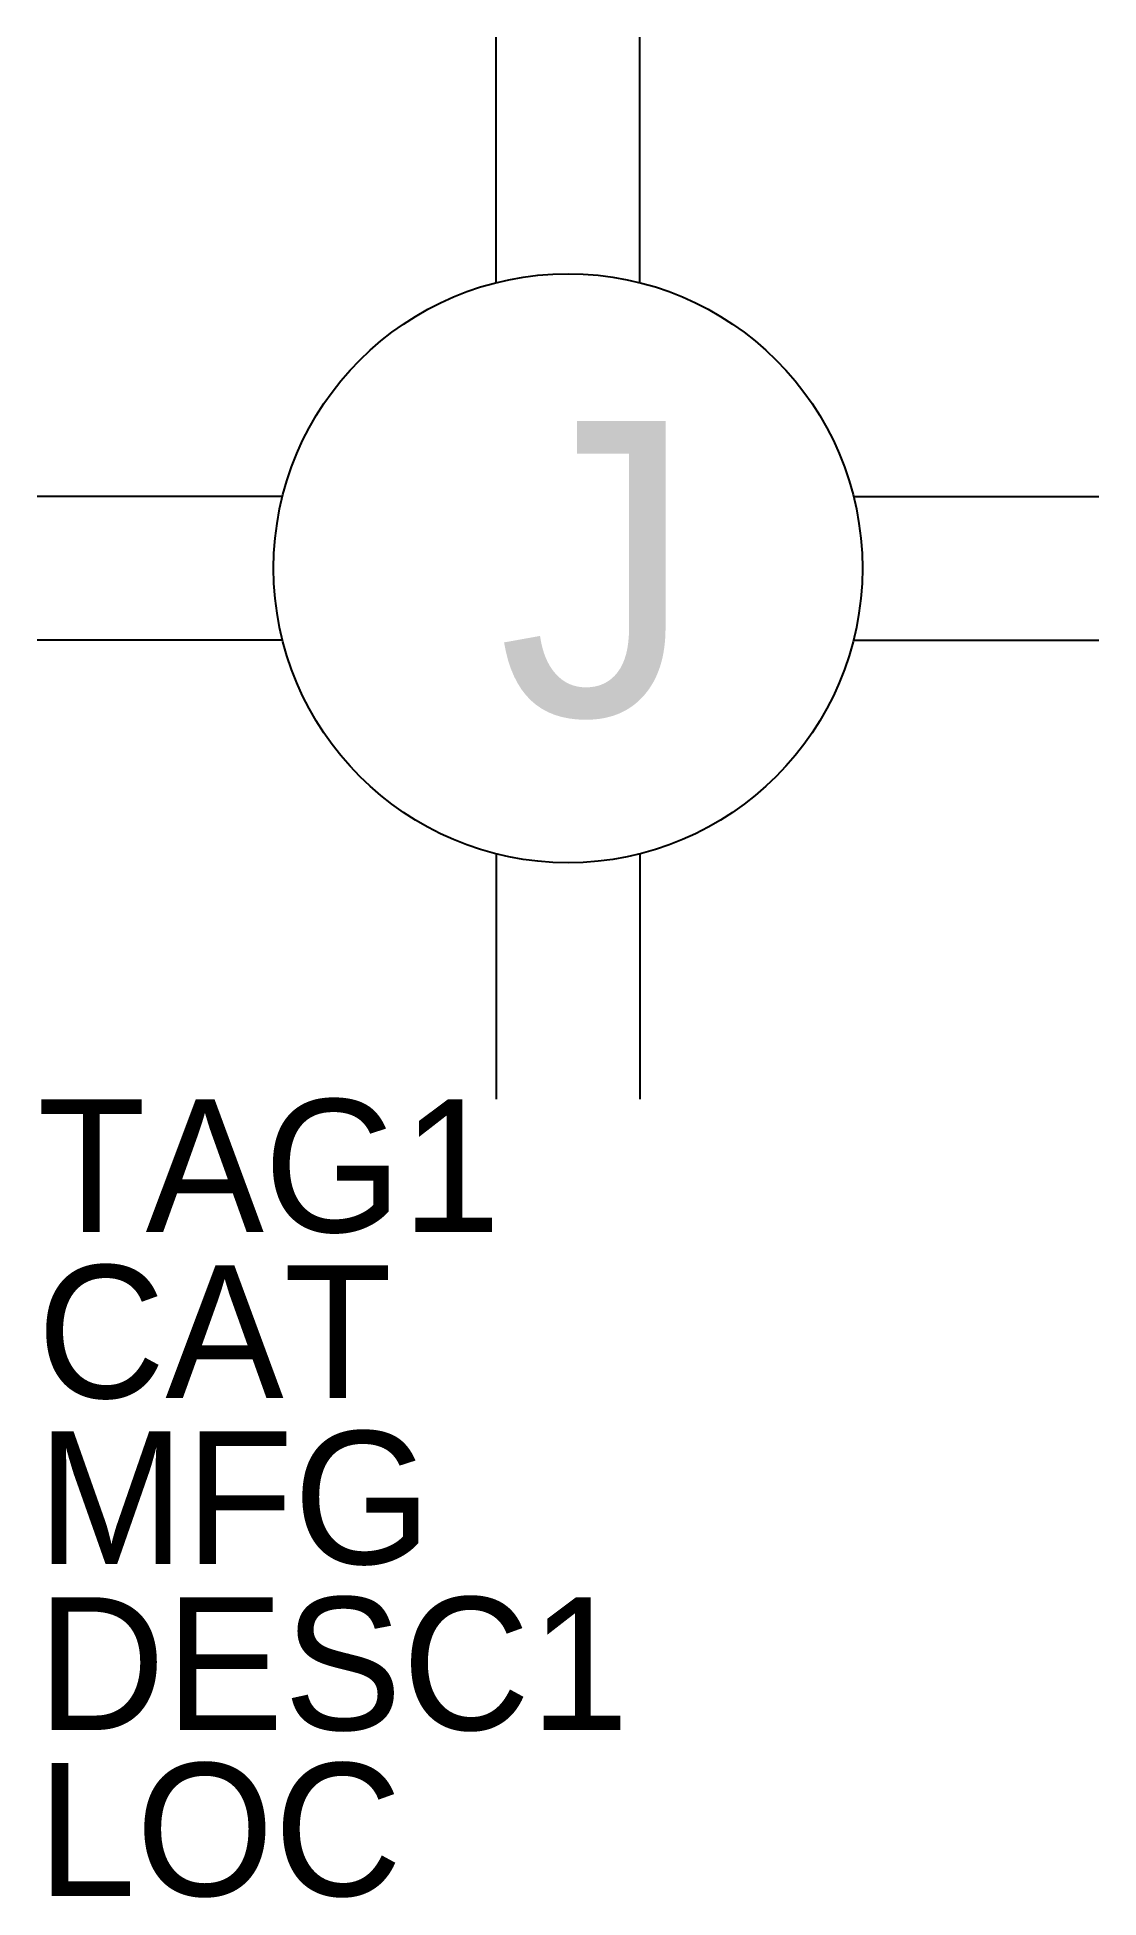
# Model space of a CAD drawing. Extents: x -0.5 to 0.5, y -1.25 to 0.5.
import ezdxf

# ---------------------------------------------------------------- set-up
doc = ezdxf.new("R2010")
doc.units = 0
doc.layers.get('0').update_dxf_attribs({"linetype": 'CONTINUOUS'})

msp = doc.modelspace()

# ---------------------------------------------------------------- linework, layer by layer
for p, q in [((-0.0677, 0.2689), (-0.0677, 0.5)), ((0.0677, 0.2689), (0.0677, 0.5)), ((-0.2689, 0.0677), (-0.5, 0.0677)), ((0.2689, 0.0677), (0.5, 0.0677)), ((-0.2689, -0.0677), (-0.5, -0.0677)), ((0.2689, -0.0677), (0.5, -0.0677)), ((-0.0677, -0.2689), (-0.0677, -0.5)), ((0.0677, -0.2689), (0.0677, -0.5))]:
    msp.add_line(p, q)
msp.add_circle((0, 0), 0.2773)

# ---------------------------------------------------------------- texts
for tag, p in [('TAG1', (-0.5, -0.625)), ('CAT', (-0.5, -0.78125)), ('MFG', (-0.5, -0.9375)), ('DESC1', (-0.5, -1.09375)), ('LOC', (-0.5, -1.25))]:
    msp.add_attdef(tag, p, '', height=0.125)
at = {"layer": '0.0'}
msp.add_text('J', height=0.2773, dxfattribs=at).set_placement((-0.066, -0.1387))

doc.saveas('drawing.dxf')
